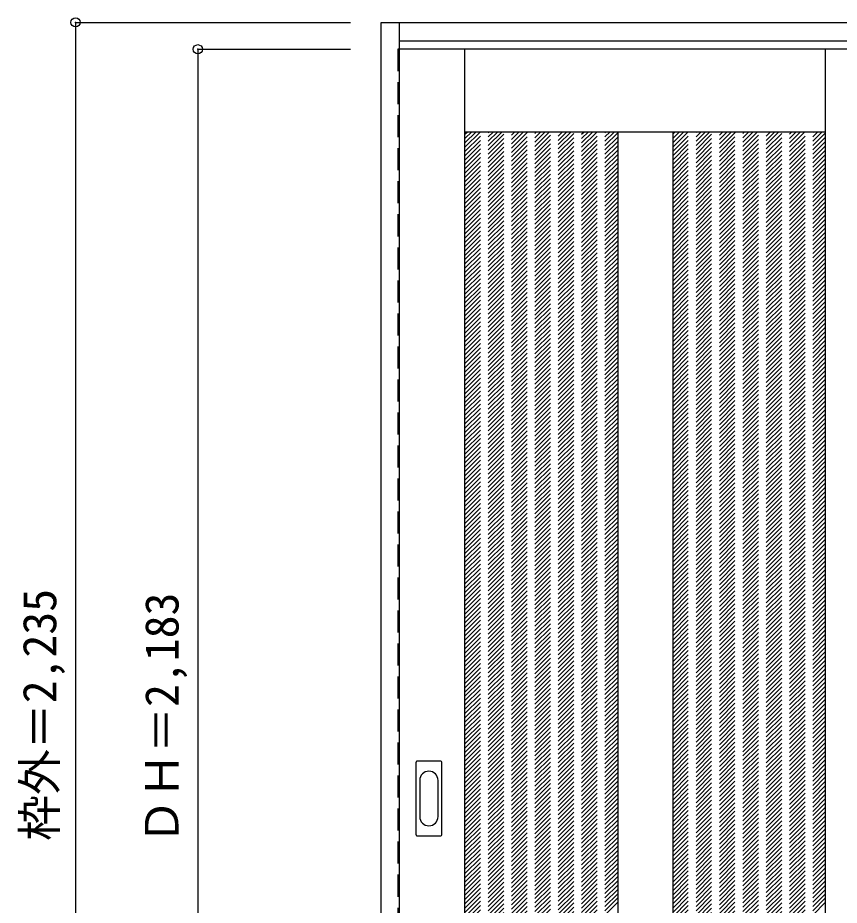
# Model space of a CAD drawing. Units: millimetres, scale not verified. Extents: x -1358 to 888, y -1727 to 1173.
# Drawn here: x -1358 to -14, y -278 to 1173 of the extents above; entities that cross this region are included whole.
import ezdxf
from ezdxf.enums import TextEntityAlignment as Align

# ---------------------------------------------------------------- set-up
doc = ezdxf.new("R2010")
doc.units = ezdxf.units.MM
doc.header["$LTSCALE"] = 30
doc.header["$PDMODE"] = 32
doc.header["$PDSIZE"] = 15
doc.linetypes.add('DASHED1', pattern=[1.8, 1.2, -0.6])
doc.layers.add('0-0', color=4, linetype='DASHED1')
doc.layers.add('0-1_寸法', color=7, linetype='Continuous')
doc.styles.add('ＭＳ ゴシック', font='')
doc.styles.get('ＭＳ ゴシック').set_extended_font_data('MS Gothic')

msp = doc.modelspace()

# ---------------------------------------------------------------- linework, layer by layer
at = {"layer": '0-0', "color": 3, "linetype": 'Continuous'}
for p, q in [((-763.76, -1069.67), (-763.76, 1165.83)), ((-763.76, 1165.83), (880.24, 1165.83)), ((-733.76, -1069.67), (-733.76, 1165.83)), ((-733.76, 1135.83), (850.24, 1135.83)), ((850.24, 1121.83), (-733.76, 1121.83)), ((-626.76, -1061.17), (-626.76, 1121.83)), ((-36.76, -1061.17), (-36.76, 1121.83)), ((-626.76, 986.83), (-36.76, 986.83)), ((-376.76, 986.83), (-376.76, -920.17)), ((-286.76, 986.83), (-286.76, -920.17)), ((-666.26, -42.67), (-705.26, -42.67)), ((-706.76, -163.17), (-706.76, -44.17)), ((-664.76, -163.17), (-664.76, -44.17)), ((-705.26, -164.67), (-666.26, -164.67))]:
    msp.add_line(p, q, dxfattribs=at)
at = {"layer": '0-0'}
for p, q in [((-736.76, 1121.83), (-736.76, -1061.17)), ((-733.76, 1121.83), (-736.76, 1121.83)), ((-626.76, 742.31), (-382.24, 986.83)), ((-626.76, 749.39), (-389.31, 986.83)), ((-626.76, 756.46), (-396.38, 986.83)), ((-626.76, 763.53), (-403.45, 986.83)), ((-626.76, 770.6), (-410.53, 986.83)), ((-626.76, 777.67), (-417.6, 986.83)), ((-626.76, 784.74), (-424.67, 986.83)), ((-626.76, 791.81), (-431.74, 986.83)), ((-626.76, 798.88), (-438.81, 986.83)), ((-626.76, 805.95), (-445.88, 986.83)), ((-626.76, 813.03), (-452.95, 986.83)), ((-626.76, 820.1), (-460.02, 986.83)), ((-626.76, 827.17), (-467.09, 986.83)), ((-626.76, 834.24), (-474.17, 986.83)), ((-626.76, 841.31), (-481.24, 986.83)), ((-626.76, 848.38), (-488.31, 986.83)), ((-626.76, 855.45), (-495.38, 986.83)), ((-626.76, 862.52), (-502.45, 986.83)), ((-626.76, 869.59), (-509.52, 986.83)), ((-626.76, 876.67), (-516.59, 986.83)), ((-626.76, 883.74), (-523.66, 986.83)), ((-626.76, 890.81), (-530.73, 986.83)), ((-626.76, 897.88), (-537.8, 986.83)), ((-626.76, 904.95), (-544.88, 986.83)), ((-626.76, 912.02), (-551.95, 986.83)), ((-626.76, 919.09), (-559.02, 986.83)), ((-626.76, 926.16), (-566.09, 986.83)), ((-626.76, 933.23), (-573.16, 986.83)), ((-626.76, 940.3), (-580.23, 986.83)), ((-626.76, 947.38), (-587.3, 986.83)), ((-626.76, 954.45), (-594.37, 986.83)), ((-626.76, 961.52), (-601.44, 986.83)), ((-626.76, 968.59), (-608.52, 986.83)), ((-626.76, 975.66), (-615.59, 986.83)), ((-626.76, 982.73), (-622.66, 986.83)), ((-626.76, 735.24), (-376.76, 985.24)), ((-626.76, 728.17), (-376.76, 978.17)), ((-286.76, 742.31), (-42.24, 986.83)), ((-286.76, 749.39), (-49.31, 986.83)), ((-286.76, 756.46), (-56.38, 986.83)), ((-286.76, 763.53), (-63.45, 986.83)), ((-286.76, 770.6), (-70.53, 986.83)), ((-286.76, 777.67), (-77.6, 986.83)), ((-286.76, 784.74), (-84.67, 986.83)), ((-286.76, 791.81), (-91.74, 986.83)), ((-286.76, 798.88), (-98.81, 986.83)), ((-286.76, 805.95), (-105.88, 986.83)), ((-286.76, 813.03), (-112.95, 986.83)), ((-286.76, 820.1), (-120.02, 986.83)), ((-286.76, 827.17), (-127.09, 986.83)), ((-286.76, 834.24), (-134.17, 986.83)), ((-286.76, 841.31), (-141.24, 986.83)), ((-286.76, 848.38), (-148.31, 986.83)), ((-286.76, 855.45), (-155.38, 986.83)), ((-286.76, 862.52), (-162.45, 986.83)), ((-286.76, 869.59), (-169.52, 986.83)), ((-286.76, 876.67), (-176.59, 986.83)), ((-286.76, 883.74), (-183.66, 986.83)), ((-286.76, 890.81), (-190.73, 986.83)), ((-286.76, 897.88), (-197.8, 986.83)), ((-286.76, 904.95), (-204.88, 986.83)), ((-286.76, 912.02), (-211.95, 986.83)), ((-286.76, 919.09), (-219.02, 986.83)), ((-286.76, 926.16), (-226.09, 986.83)), ((-286.76, 933.23), (-233.16, 986.83)), ((-286.76, 940.3), (-240.23, 986.83)), ((-286.76, 947.38), (-247.3, 986.83)), ((-286.76, 954.45), (-254.37, 986.83)), ((-286.76, 961.52), (-261.44, 986.83)), ((-286.76, 968.59), (-268.52, 986.83)), ((-286.76, 975.66), (-275.59, 986.83)), ((-286.76, 982.73), (-282.66, 986.83)), ((-286.76, 735.24), (-36.76, 985.24)), ((-286.76, 728.17), (-36.76, 978.17)), ((-626.76, 721.1), (-376.76, 971.1)), ((-626.76, 714.03), (-376.76, 964.03)), ((-286.76, 721.1), (-36.76, 971.1)), ((-286.76, 714.03), (-36.76, 964.03)), ((-626.76, 706.96), (-376.76, 956.96)), ((-626.76, 699.89), (-376.76, 949.89)), ((-286.76, 706.96), (-36.76, 956.96)), ((-286.76, 699.89), (-36.76, 949.89)), ((-626.76, 692.82), (-376.76, 942.82)), ((-626.76, 685.75), (-376.76, 935.75)), ((-286.76, 692.82), (-36.76, 942.82)), ((-286.76, 685.75), (-36.76, 935.75)), ((-626.76, 678.68), (-376.76, 928.68)), ((-626.76, 671.6), (-376.76, 921.6)), ((-626.76, 664.53), (-376.76, 914.53)), ((-286.76, 678.68), (-36.76, 928.68)), ((-286.76, 671.6), (-36.76, 921.6)), ((-286.76, 664.53), (-36.76, 914.53)), ((-626.76, 657.46), (-376.76, 907.46)), ((-626.76, 650.39), (-376.76, 900.39)), ((-286.76, 657.46), (-36.76, 907.46)), ((-286.76, 650.39), (-36.76, 900.39)), ((-626.76, 643.32), (-376.76, 893.32)), ((-626.76, 636.25), (-376.76, 886.25)), ((-286.76, 643.32), (-36.76, 893.32)), ((-286.76, 636.25), (-36.76, 886.25)), ((-626.76, 629.18), (-376.76, 879.18)), ((-626.76, 622.11), (-376.76, 872.11)), ((-286.76, 629.18), (-36.76, 879.18)), ((-286.76, 622.11), (-36.76, 872.11)), ((-626.76, 615.04), (-376.76, 865.04)), ((-626.76, 607.96), (-376.76, 857.96)), ((-286.76, 615.04), (-36.76, 865.04)), ((-286.76, 607.96), (-36.76, 857.96)), ((-626.76, 600.89), (-376.76, 850.89)), ((-626.76, 593.82), (-376.76, 843.82)), ((-286.76, 600.89), (-36.76, 850.89)), ((-286.76, 593.82), (-36.76, 843.82)), ((-626.76, 586.75), (-376.76, 836.75)), ((-626.76, 579.68), (-376.76, 829.68)), ((-286.76, 586.75), (-36.76, 836.75)), ((-286.76, 579.68), (-36.76, 829.68)), ((-626.76, 572.61), (-376.76, 822.61)), ((-626.76, 565.54), (-376.76, 815.54)), ((-286.76, 572.61), (-36.76, 822.61)), ((-286.76, 565.54), (-36.76, 815.54)), ((-626.76, 558.47), (-376.76, 808.47)), ((-626.76, 551.4), (-376.76, 801.4)), ((-286.76, 558.47), (-36.76, 808.47)), ((-286.76, 551.4), (-36.76, 801.4)), ((-626.76, 544.32), (-376.76, 794.32)), ((-626.76, 537.25), (-376.76, 787.25)), ((-286.76, 544.32), (-36.76, 794.32)), ((-286.76, 537.25), (-36.76, 787.25)), ((-626.76, 530.18), (-376.76, 780.18)), ((-626.76, 523.11), (-376.76, 773.11)), ((-286.76, 530.18), (-36.76, 780.18)), ((-286.76, 523.11), (-36.76, 773.11)), ((-626.76, 516.04), (-376.76, 766.04)), ((-626.76, 508.97), (-376.76, 758.97)), ((-286.76, 516.04), (-36.76, 766.04)), ((-286.76, 508.97), (-36.76, 758.97)), ((-626.76, 501.9), (-376.76, 751.9)), ((-626.76, 494.83), (-376.76, 744.83)), ((-286.76, 501.9), (-36.76, 751.9)), ((-286.76, 494.83), (-36.76, 744.83)), ((-626.76, 487.76), (-376.76, 737.76)), ((-626.76, 480.69), (-376.76, 730.69)), ((-286.76, 487.76), (-36.76, 737.76)), ((-286.76, 480.69), (-36.76, 730.69)), ((-626.76, 473.61), (-376.76, 723.61)), ((-626.76, 466.54), (-376.76, 716.54)), ((-286.76, 473.61), (-36.76, 723.61)), ((-286.76, 466.54), (-36.76, 716.54)), ((-626.76, 459.47), (-376.76, 709.47)), ((-626.76, 452.4), (-376.76, 702.4)), ((-286.76, 459.47), (-36.76, 709.47)), ((-286.76, 452.4), (-36.76, 702.4)), ((-626.76, 445.33), (-376.76, 695.33)), ((-626.76, 438.26), (-376.76, 688.26)), ((-286.76, 445.33), (-36.76, 695.33)), ((-286.76, 438.26), (-36.76, 688.26)), ((-626.76, 431.19), (-376.76, 681.19)), ((-626.76, 424.12), (-376.76, 674.12)), ((-286.76, 431.19), (-36.76, 681.19)), ((-286.76, 424.12), (-36.76, 674.12)), ((-626.76, 417.05), (-376.76, 667.05)), ((-626.76, 409.97), (-376.76, 659.97)), ((-286.76, 417.05), (-36.76, 667.05)), ((-286.76, 409.97), (-36.76, 659.97)), ((-626.76, 402.9), (-376.76, 652.9)), ((-626.76, 395.83), (-376.76, 645.83)), ((-626.76, 388.76), (-376.76, 638.76)), ((-286.76, 402.9), (-36.76, 652.9)), ((-286.76, 395.83), (-36.76, 645.83)), ((-286.76, 388.76), (-36.76, 638.76)), ((-626.76, 381.69), (-376.76, 631.69)), ((-626.76, 374.62), (-376.76, 624.62)), ((-286.76, 381.69), (-36.76, 631.69)), ((-286.76, 374.62), (-36.76, 624.62)), ((-626.76, 367.55), (-376.76, 617.55)), ((-626.76, 360.48), (-376.76, 610.48)), ((-286.76, 367.55), (-36.76, 617.55)), ((-286.76, 360.48), (-36.76, 610.48)), ((-626.76, 353.41), (-376.76, 603.41)), ((-626.76, 346.34), (-376.76, 596.34)), ((-286.76, 353.41), (-36.76, 603.41)), ((-286.76, 346.34), (-36.76, 596.34)), ((-626.76, 339.26), (-376.76, 589.26)), ((-626.76, 332.19), (-376.76, 582.19)), ((-286.76, 339.26), (-36.76, 589.26)), ((-286.76, 332.19), (-36.76, 582.19)), ((-626.76, 325.12), (-376.76, 575.12)), ((-626.76, 318.05), (-376.76, 568.05)), ((-286.76, 325.12), (-36.76, 575.12)), ((-286.76, 318.05), (-36.76, 568.05)), ((-626.76, 310.98), (-376.76, 560.98)), ((-626.76, 303.91), (-376.76, 553.91)), ((-286.76, 310.98), (-36.76, 560.98)), ((-286.76, 303.91), (-36.76, 553.91)), ((-626.76, 296.84), (-376.76, 546.84)), ((-626.76, 289.77), (-376.76, 539.77)), ((-286.76, 296.84), (-36.76, 546.84)), ((-286.76, 289.77), (-36.76, 539.77)), ((-626.76, 282.7), (-376.76, 532.7)), ((-626.76, 275.62), (-376.76, 525.62)), ((-286.76, 282.7), (-36.76, 532.7)), ((-286.76, 275.62), (-36.76, 525.62)), ((-626.76, 268.55), (-376.76, 518.55)), ((-626.76, 261.48), (-376.76, 511.48)), ((-286.76, 268.55), (-36.76, 518.55)), ((-286.76, 261.48), (-36.76, 511.48)), ((-626.76, 254.41), (-376.76, 504.41)), ((-626.76, 247.34), (-376.76, 497.34)), ((-286.76, 254.41), (-36.76, 504.41)), ((-286.76, 247.34), (-36.76, 497.34)), ((-626.76, 240.27), (-376.76, 490.27)), ((-626.76, 233.2), (-376.76, 483.2)), ((-286.76, 240.27), (-36.76, 490.27)), ((-286.76, 233.2), (-36.76, 483.2)), ((-626.76, 226.13), (-376.76, 476.13)), ((-626.76, 219.06), (-376.76, 469.06)), ((-286.76, 226.13), (-36.76, 476.13)), ((-286.76, 219.06), (-36.76, 469.06)), ((-626.76, 211.98), (-376.76, 461.98)), ((-626.76, 204.91), (-376.76, 454.91)), ((-286.76, 211.98), (-36.76, 461.98)), ((-286.76, 204.91), (-36.76, 454.91)), ((-626.76, 197.84), (-376.76, 447.84)), ((-626.76, 190.77), (-376.76, 440.77)), ((-286.76, 197.84), (-36.76, 447.84)), ((-286.76, 190.77), (-36.76, 440.77)), ((-626.76, 183.7), (-376.76, 433.7)), ((-626.76, 176.63), (-376.76, 426.63)), ((-286.76, 183.7), (-36.76, 433.7)), ((-286.76, 176.63), (-36.76, 426.63)), ((-626.76, 169.56), (-376.76, 419.56)), ((-626.76, 162.49), (-376.76, 412.49)), ((-286.76, 169.56), (-36.76, 419.56)), ((-286.76, 162.49), (-36.76, 412.49)), ((-626.76, 155.42), (-376.76, 405.42)), ((-626.76, 148.35), (-376.76, 398.35)), ((-286.76, 155.42), (-36.76, 405.42)), ((-286.76, 148.35), (-36.76, 398.35)), ((-626.76, 141.27), (-376.76, 391.27)), ((-626.76, 134.2), (-376.76, 384.2)), ((-286.76, 141.27), (-36.76, 391.27)), ((-286.76, 134.2), (-36.76, 384.2)), ((-626.76, 127.13), (-376.76, 377.13)), ((-626.76, 120.06), (-376.76, 370.06)), ((-626.76, 112.99), (-376.76, 362.99)), ((-286.76, 127.13), (-36.76, 377.13)), ((-286.76, 120.06), (-36.76, 370.06)), ((-286.76, 112.99), (-36.76, 362.99)), ((-626.76, 105.92), (-376.76, 355.92)), ((-626.76, 98.85), (-376.76, 348.85)), ((-286.76, 105.92), (-36.76, 355.92)), ((-286.76, 98.85), (-36.76, 348.85)), ((-626.76, 91.78), (-376.76, 341.78)), ((-626.76, 84.71), (-376.76, 334.71)), ((-286.76, 91.78), (-36.76, 341.78)), ((-286.76, 84.71), (-36.76, 334.71)), ((-626.76, 77.63), (-376.76, 327.63)), ((-626.76, 70.56), (-376.76, 320.56)), ((-286.76, 77.63), (-36.76, 327.63)), ((-286.76, 70.56), (-36.76, 320.56)), ((-626.76, 63.49), (-376.76, 313.49)), ((-626.76, 56.42), (-376.76, 306.42)), ((-286.76, 63.49), (-36.76, 313.49)), ((-286.76, 56.42), (-36.76, 306.42)), ((-626.76, 49.35), (-376.76, 299.35)), ((-626.76, 42.28), (-376.76, 292.28)), ((-286.76, 49.35), (-36.76, 299.35)), ((-286.76, 42.28), (-36.76, 292.28)), ((-626.76, 35.21), (-376.76, 285.21)), ((-626.76, 28.14), (-376.76, 278.14)), ((-286.76, 35.21), (-36.76, 285.21)), ((-286.76, 28.14), (-36.76, 278.14)), ((-626.76, 21.07), (-376.76, 271.07)), ((-626.76, 13.99), (-376.76, 263.99)), ((-286.76, 21.07), (-36.76, 271.07)), ((-286.76, 13.99), (-36.76, 263.99)), ((-626.76, 6.92), (-376.76, 256.92)), ((-626.76, -0.15), (-376.76, 249.85)), ((-286.76, 6.92), (-36.76, 256.92)), ((-286.76, -0.15), (-36.76, 249.85)), ((-626.76, -7.22), (-376.76, 242.78)), ((-626.76, -14.29), (-376.76, 235.71)), ((-286.76, -7.22), (-36.76, 242.78)), ((-286.76, -14.29), (-36.76, 235.71)), ((-626.76, -21.36), (-376.76, 228.64)), ((-626.76, -28.43), (-376.76, 221.57)), ((-286.76, -21.36), (-36.76, 228.64)), ((-286.76, -28.43), (-36.76, 221.57)), ((-626.76, -35.5), (-376.76, 214.5)), ((-626.76, -42.57), (-376.76, 207.43)), ((-286.76, -35.5), (-36.76, 214.5)), ((-286.76, -42.57), (-36.76, 207.43)), ((-626.76, -49.64), (-376.76, 200.36)), ((-626.76, -56.72), (-376.76, 193.28)), ((-286.76, -49.64), (-36.76, 200.36)), ((-286.76, -56.72), (-36.76, 193.28)), ((-626.76, -63.79), (-376.76, 186.21)), ((-626.76, -70.86), (-376.76, 179.14)), ((-286.76, -63.79), (-36.76, 186.21)), ((-286.76, -70.86), (-36.76, 179.14)), ((-626.76, -77.93), (-376.76, 172.07)), ((-626.76, -85), (-376.76, 165)), ((-286.76, -77.93), (-36.76, 172.07)), ((-286.76, -85), (-36.76, 165)), ((-626.76, -92.07), (-376.76, 157.93)), ((-626.76, -99.14), (-376.76, 150.86)), ((-286.76, -92.07), (-36.76, 157.93)), ((-286.76, -99.14), (-36.76, 150.86)), ((-626.76, -106.21), (-376.76, 143.79)), ((-626.76, -113.28), (-376.76, 136.72)), ((-286.76, -106.21), (-36.76, 143.79)), ((-286.76, -113.28), (-36.76, 136.72)), ((-626.76, -120.36), (-376.76, 129.64)), ((-626.76, -127.43), (-376.76, 122.57)), ((-286.76, -120.36), (-36.76, 129.64)), ((-286.76, -127.43), (-36.76, 122.57)), ((-626.76, -134.5), (-376.76, 115.5)), ((-626.76, -141.57), (-376.76, 108.43)), ((-286.76, -134.5), (-36.76, 115.5)), ((-286.76, -141.57), (-36.76, 108.43)), ((-626.76, -148.64), (-376.76, 101.36)), ((-626.76, -155.71), (-376.76, 94.29)), ((-626.76, -162.78), (-376.76, 87.22)), ((-286.76, -148.64), (-36.76, 101.36)), ((-286.76, -155.71), (-36.76, 94.29)), ((-286.76, -162.78), (-36.76, 87.22)), ((-626.76, -169.85), (-376.76, 80.15)), ((-626.76, -176.92), (-376.76, 73.08)), ((-286.76, -169.85), (-36.76, 80.15)), ((-286.76, -176.92), (-36.76, 73.08)), ((-626.76, -184), (-376.76, 66)), ((-626.76, -191.07), (-376.76, 58.93)), ((-286.76, -184), (-36.76, 66)), ((-286.76, -191.07), (-36.76, 58.93)), ((-626.76, -198.14), (-376.76, 51.86)), ((-626.76, -205.21), (-376.76, 44.79)), ((-286.76, -198.14), (-36.76, 51.86)), ((-286.76, -205.21), (-36.76, 44.79)), ((-626.76, -212.28), (-376.76, 37.72)), ((-626.76, -219.35), (-376.76, 30.65)), ((-286.76, -212.28), (-36.76, 37.72)), ((-286.76, -219.35), (-36.76, 30.65)), ((-626.76, -226.42), (-376.76, 23.58)), ((-626.76, -233.49), (-376.76, 16.51)), ((-286.76, -226.42), (-36.76, 23.58)), ((-286.76, -233.49), (-36.76, 16.51)), ((-626.76, -240.56), (-376.76, 9.44)), ((-626.76, -247.63), (-376.76, 2.37)), ((-286.76, -240.56), (-36.76, 9.44)), ((-286.76, -247.63), (-36.76, 2.37)), ((-626.76, -254.71), (-376.76, -4.71)), ((-626.76, -261.78), (-376.76, -11.78)), ((-286.76, -254.71), (-36.76, -4.71)), ((-286.76, -261.78), (-36.76, -11.78)), ((-626.76, -268.85), (-376.76, -18.85)), ((-626.76, -275.92), (-376.76, -25.92)), ((-286.76, -268.85), (-36.76, -18.85)), ((-286.76, -275.92), (-36.76, -25.92)), ((-626.76, -282.99), (-376.76, -32.99)), ((-626.76, -290.06), (-376.76, -40.06)), ((-286.76, -282.99), (-36.76, -32.99)), ((-286.76, -290.06), (-36.76, -40.06)), ((-626.76, -297.13), (-376.76, -47.13)), ((-626.76, -304.2), (-376.76, -54.2)), ((-286.76, -297.13), (-36.76, -47.13)), ((-286.76, -304.2), (-36.76, -54.2)), ((-626.76, -311.27), (-376.76, -61.27)), ((-626.76, -318.35), (-376.76, -68.35)), ((-286.76, -311.27), (-36.76, -61.27)), ((-286.76, -318.35), (-36.76, -68.35)), ((-626.76, -325.42), (-376.76, -75.42)), ((-626.76, -332.49), (-376.76, -82.49)), ((-286.76, -325.42), (-36.76, -75.42)), ((-286.76, -332.49), (-36.76, -82.49)), ((-626.76, -339.56), (-376.76, -89.56)), ((-626.76, -346.63), (-376.76, -96.63)), ((-286.76, -339.56), (-36.76, -89.56)), ((-286.76, -346.63), (-36.76, -96.63)), ((-626.76, -353.7), (-376.76, -103.7)), ((-626.76, -360.77), (-376.76, -110.77)), ((-286.76, -353.7), (-36.76, -103.7)), ((-286.76, -360.77), (-36.76, -110.77)), ((-626.76, -367.84), (-376.76, -117.84)), ((-626.76, -374.91), (-376.76, -124.91)), ((-286.76, -367.84), (-36.76, -117.84)), ((-286.76, -374.91), (-36.76, -124.91)), ((-626.76, -381.98), (-376.76, -131.98)), ((-626.76, -389.06), (-376.76, -139.06)), ((-286.76, -381.98), (-36.76, -131.98)), ((-286.76, -389.06), (-36.76, -139.06)), ((-626.76, -396.13), (-376.76, -146.13)), ((-626.76, -403.2), (-376.76, -153.2)), ((-286.76, -396.13), (-36.76, -146.13)), ((-286.76, -403.2), (-36.76, -153.2)), ((-626.76, -410.27), (-376.76, -160.27)), ((-626.76, -417.34), (-376.76, -167.34)), ((-286.76, -410.27), (-36.76, -160.27)), ((-286.76, -417.34), (-36.76, -167.34)), ((-626.76, -424.41), (-376.76, -174.41)), ((-626.76, -431.48), (-376.76, -181.48)), ((-626.76, -438.55), (-376.76, -188.55)), ((-286.76, -424.41), (-36.76, -174.41)), ((-286.76, -431.48), (-36.76, -181.48)), ((-286.76, -438.55), (-36.76, -188.55)), ((-626.76, -445.62), (-376.76, -195.62)), ((-626.76, -452.7), (-376.76, -202.7)), ((-286.76, -445.62), (-36.76, -195.62)), ((-286.76, -452.7), (-36.76, -202.7)), ((-626.76, -459.77), (-376.76, -209.77)), ((-626.76, -466.84), (-376.76, -216.84)), ((-286.76, -459.77), (-36.76, -209.77)), ((-286.76, -466.84), (-36.76, -216.84)), ((-626.76, -473.91), (-376.76, -223.91)), ((-626.76, -480.98), (-376.76, -230.98)), ((-286.76, -473.91), (-36.76, -223.91)), ((-286.76, -480.98), (-36.76, -230.98)), ((-626.76, -488.05), (-376.76, -238.05)), ((-626.76, -495.12), (-376.76, -245.12)), ((-286.76, -488.05), (-36.76, -238.05)), ((-286.76, -495.12), (-36.76, -245.12)), ((-626.76, -502.19), (-376.76, -252.19)), ((-626.76, -509.26), (-376.76, -259.26)), ((-286.76, -502.19), (-36.76, -252.19)), ((-286.76, -509.26), (-36.76, -259.26)), ((-626.76, -516.34), (-376.76, -266.34)), ((-626.76, -523.41), (-376.76, -273.41)), ((-286.76, -516.34), (-36.76, -266.34)), ((-286.76, -523.41), (-36.76, -273.41))]:
    msp.add_line(p, q, dxfattribs=at)
at = {"layer": '0-0', "color": 7, "linetype": 'Continuous'}
for p, q in [((-700.76, -74.07), (-700.76, -133.27)), ((-670.76, -133.27), (-670.76, -74.07))]:
    msp.add_line(p, q, dxfattribs=at)
at = {"layer": '0-0', "color": 3, "linetype": 'Continuous'}
for centre, start, end in [((-705.26, -44.17), 90, 180), ((-666.26, -44.17), 0, 90), ((-705.26, -163.17), 180, 270), ((-666.26, -163.17), 270, 0)]:
    msp.add_arc(centre, 1.5, start, end, dxfattribs=at)
at = {"layer": '0-0', "color": 7, "linetype": 'Continuous'}
for centre, start, end in [((-685.76, -74.07), 0, 180), ((-685.76, -133.27), 180, 0)]:
    msp.add_arc(centre, 15, start, end, dxfattribs=at)
at = {"layer": '0-1_寸法', "color": 4}
for p, q in [((-1263.76, 1165.83), (-1263.76, -1069.67)), ((-1263.76, 1165.83), (-813.76, 1165.83)), ((-1063.76, 1121.83), (-813.76, 1121.83)), ((-1063.76, 1121.83), (-1063.76, -1061.17))]:
    msp.add_line(p, q, dxfattribs=at)
at = {"layer": '0-1_寸法'}
for p in [(-1263.76, 1165.83), (-1063.76, 1121.83)]:
    msp.add_point(p, dxfattribs=at)

# ---------------------------------------------------------------- texts
at = {"layer": '0-1_寸法', "style": 'ＭＳ ゴシック'}
for s, p in [('枠外＝2,235', (-1278.76, -172.92)), ('ＤＨ＝2,183', (-1078.76, -178.92))]:
    msp.add_text(s, height=54.99, rotation=90, dxfattribs=at).set_placement(p, align=Align.BOTTOM_LEFT)

doc.saveas('drawing.dxf')
